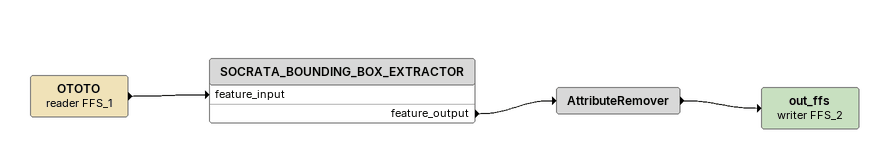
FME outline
OTOTO (reader FFS_1)
    -> SOCRATA_BOUNDING_BOX_EXTRACTOR [feature_input]
SOCRATA_BOUNDING_BOX_EXTRACTOR
    feature_output -> AttributeRemover
AttributeRemover
    -> out_ffs (writer FFS_2)
out_ffs (writer FFS_2)
